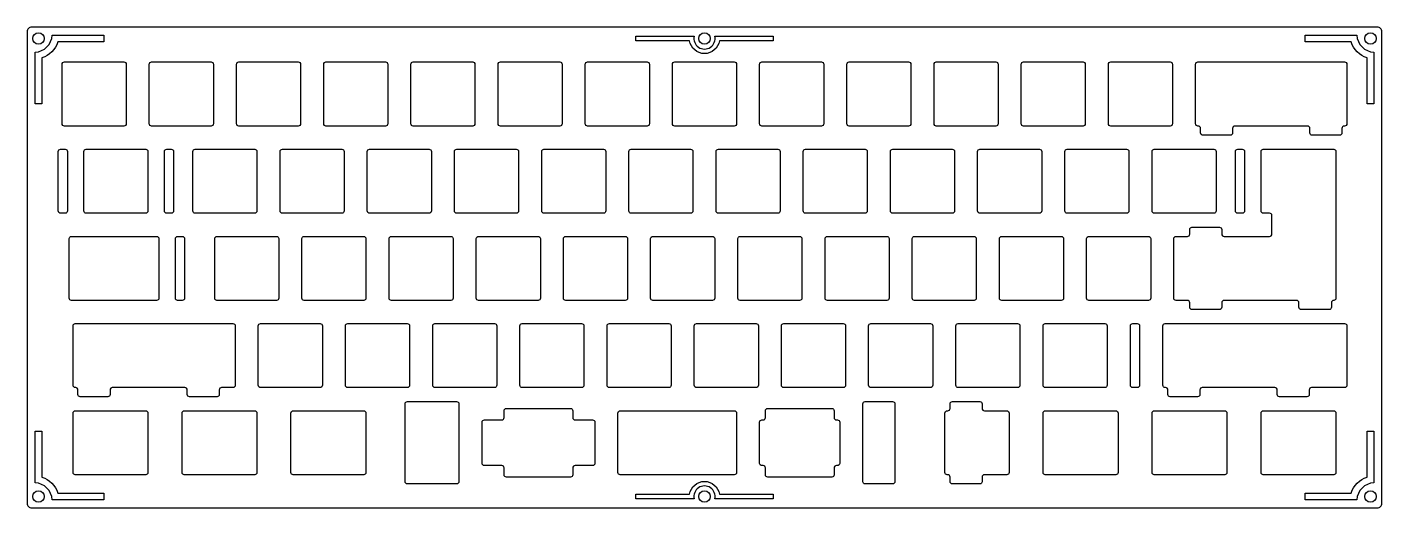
# Model space of a CAD drawing. Header units: millimetres. Extents: x -1 to 295, y -105 to 0.
import ezdxf

# ---------------------------------------------------------------- set-up
doc = ezdxf.new("R2010")
doc.units = ezdxf.units.MM

msp = doc.modelspace()

# ---------------------------------------------------------------- linework, layer by layer
for points in [[(295, -1, 0.4142135624), (294, 0), (0, 0, 0.4142135624), (-1, -1), (-1, -104.056, 0.4142135624), (0, -105.056), (294, -105.056, 0.4142135624), (295, -104.056)], [(2.25, -6.723995), (2.25, -16.75), (0.75, -16.75), (0.75, -5.5, 0.3790895101), (4.5, -1.75), (15.75, -1.75), (15.75, -3.25), (5.723995, -3.25, -0.2357258629)], [(162, -3), (150.25, -3, -0.8579189568), (143.75, -3), (132, -3), (132, -2), (144.75, -2, 1.2466160508), (149.25, -2), (162, -2)], [(288.276005, -3.25), (278.25, -3.25), (278.25, -1.75), (289.5, -1.75, 0.3790895101), (293.25, -5.5), (293.25, -16.75), (291.75, -16.75), (291.75, -6.723995, -0.2357258629)], [(7.15, -7.624), (20.15, -7.624, -0.4142135624), (20.65, -8.124), (20.65, -21.124, -0.4142135624), (20.15, -21.624), (7.15, -21.624, -0.4142135624), (6.65, -21.124), (6.65, -8.124, -0.4142135624)], [(26.2, -7.624), (39.2, -7.624, -0.4142135624), (39.7, -8.124), (39.7, -21.124, -0.4142135624), (39.2, -21.624), (26.2, -21.624, -0.4142135624), (25.7, -21.124), (25.7, -8.124, -0.4142135624)], [(45.25, -7.624), (58.25, -7.624, -0.4142135624), (58.75, -8.124), (58.75, -21.124, -0.4142135624), (58.25, -21.624), (45.25, -21.624, -0.4142135624), (44.75, -21.124), (44.75, -8.124, -0.4142135624)], [(64.3, -7.624), (77.3, -7.624, -0.4142135624), (77.8, -8.124), (77.8, -21.124, -0.4142135624), (77.3, -21.624), (64.3, -21.624, -0.4142135624), (63.8, -21.124), (63.8, -8.124, -0.4142135624)], [(83.35, -7.624), (96.35, -7.624, -0.4142135624), (96.85, -8.124), (96.85, -21.124, -0.4142135624), (96.35, -21.624), (83.35, -21.624, -0.4142135624), (82.85, -21.124), (82.85, -8.124, -0.4142135624)], [(102.4, -7.624), (115.4, -7.624, -0.4142135624), (115.9, -8.124), (115.9, -21.124, -0.4142135624), (115.4, -21.624), (102.4, -21.624, -0.4142135624), (101.9, -21.124), (101.9, -8.124, -0.4142135624)], [(121.45, -7.624), (134.45, -7.624, -0.4142135624), (134.95, -8.124), (134.95, -21.124, -0.4142135624), (134.45, -21.624), (121.45, -21.624, -0.4142135624), (120.95, -21.124), (120.95, -8.124, -0.4142135624)], [(140.5, -7.624), (153.5, -7.624, -0.4142135624), (154, -8.124), (154, -21.124, -0.4142135624), (153.5, -21.624), (140.5, -21.624, -0.4142135624), (140, -21.124), (140, -8.124, -0.4142135624)], [(159.55, -7.624), (172.55, -7.624, -0.4142135624), (173.05, -8.124), (173.05, -21.124, -0.4142135624), (172.55, -21.624), (159.55, -21.624, -0.4142135624), (159.05, -21.124), (159.05, -8.124, -0.4142135624)], [(178.6, -7.624), (191.6, -7.624, -0.4142135624), (192.1, -8.124), (192.1, -21.124, -0.4142135624), (191.6, -21.624), (178.6, -21.624, -0.4142135624), (178.1, -21.124), (178.1, -8.124, -0.4142135624)], [(197.65, -7.624), (210.65, -7.624, -0.4142135624), (211.15, -8.124), (211.15, -21.124, -0.4142135624), (210.65, -21.624), (197.65, -21.624, -0.4142135624), (197.15, -21.124), (197.15, -8.124, -0.4142135624)], [(216.7, -7.624), (229.7, -7.624, -0.4142135624), (230.2, -8.124), (230.2, -21.124, -0.4142135624), (229.7, -21.624), (216.7, -21.624, -0.4142135624), (216.2, -21.124), (216.2, -8.124, -0.4142135624)], [(235.75, -7.624), (248.75, -7.624, -0.4142135624), (249.25, -8.124), (249.25, -21.124, -0.4142135624), (248.75, -21.624), (235.75, -21.624, -0.4142135624), (235.25, -21.124), (235.25, -8.124, -0.4142135624)], [(286.85, -21.624), (286.763, -21.624, 0.4142135624), (286.263, -22.124), (286.263, -23.124, -0.4142135624), (285.763, -23.624), (279.763, -23.624, -0.4142135624), (279.263, -23.124), (279.263, -22.124, 0.4142135624), (278.763, -21.624), (262.887, -21.624, 0.4142135624), (262.387, -22.124), (262.387, -23.124, -0.4142135624), (261.887, -23.624), (255.887, -23.624, -0.4142135624), (255.387, -23.124), (255.387, -22.124, 0.4142135624), (254.887, -21.624), (254.8, -21.624, -0.4142135624), (254.3, -21.124), (254.3, -8.124, -0.4142135624), (254.8, -7.624), (286.85, -7.624, -0.4142135624), (287.35, -8.124), (287.35, -21.124, -0.4142135624)], [(6.3125, -26.674), (7.3125, -26.674, -0.4142135624), (7.8125, -27.174), (7.8125, -40.174, -0.4142135624), (7.3125, -40.674), (6.3125, -40.674, -0.4142135624), (5.8125, -40.174), (5.8125, -27.174, -0.4142135624)], [(11.9125, -26.674), (24.9125, -26.674, -0.4142135624), (25.4125, -27.174), (25.4125, -40.174, -0.4142135624), (24.9125, -40.674), (11.9125, -40.674, -0.4142135624), (11.4125, -40.174), (11.4125, -27.174, -0.4142135624)], [(29.5125, -26.674), (30.5125, -26.674, -0.4142135624), (31.0125, -27.174), (31.0125, -40.174, -0.4142135624), (30.5125, -40.674), (29.5125, -40.674, -0.4142135624), (29.0125, -40.174), (29.0125, -27.174, -0.4142135624)], [(35.725, -26.674), (48.725, -26.674, -0.4142135624), (49.225, -27.174), (49.225, -40.174, -0.4142135624), (48.725, -40.674), (35.725, -40.674, -0.4142135624), (35.225, -40.174), (35.225, -27.174, -0.4142135624)], [(54.775, -26.674), (67.775, -26.674, -0.4142135624), (68.275, -27.174), (68.275, -40.174, -0.4142135624), (67.775, -40.674), (54.775, -40.674, -0.4142135624), (54.275, -40.174), (54.275, -27.174, -0.4142135624)], [(73.825, -26.674), (86.825, -26.674, -0.4142135624), (87.325, -27.174), (87.325, -40.174, -0.4142135624), (86.825, -40.674), (73.825, -40.674, -0.4142135624), (73.325, -40.174), (73.325, -27.174, -0.4142135624)], [(92.875, -26.674), (105.875, -26.674, -0.4142135624), (106.375, -27.174), (106.375, -40.174, -0.4142135624), (105.875, -40.674), (92.875, -40.674, -0.4142135624), (92.375, -40.174), (92.375, -27.174, -0.4142135624)], [(111.925, -26.674), (124.925, -26.674, -0.4142135624), (125.425, -27.174), (125.425, -40.174, -0.4142135624), (124.925, -40.674), (111.925, -40.674, -0.4142135624), (111.425, -40.174), (111.425, -27.174, -0.4142135624)], [(130.975, -26.674), (143.975, -26.674, -0.4142135624), (144.475, -27.174), (144.475, -40.174, -0.4142135624), (143.975, -40.674), (130.975, -40.674, -0.4142135624), (130.475, -40.174), (130.475, -27.174, -0.4142135624)], [(150.025, -26.674), (163.025, -26.674, -0.4142135624), (163.525, -27.174), (163.525, -40.174, -0.4142135624), (163.025, -40.674), (150.025, -40.674, -0.4142135624), (149.525, -40.174), (149.525, -27.174, -0.4142135624)], [(169.075, -26.674), (182.075, -26.674, -0.4142135624), (182.575, -27.174), (182.575, -40.174, -0.4142135624), (182.075, -40.674), (169.075, -40.674, -0.4142135624), (168.575, -40.174), (168.575, -27.174, -0.4142135624)], [(188.125, -26.674), (201.125, -26.674, -0.4142135624), (201.625, -27.174), (201.625, -40.174, -0.4142135624), (201.125, -40.674), (188.125, -40.674, -0.4142135624), (187.625, -40.174), (187.625, -27.174, -0.4142135624)], [(207.175, -26.674), (220.175, -26.674, -0.4142135624), (220.675, -27.174), (220.675, -40.174, -0.4142135624), (220.175, -40.674), (207.175, -40.674, -0.4142135624), (206.675, -40.174), (206.675, -27.174, -0.4142135624)], [(226.225, -26.674), (239.225, -26.674, -0.4142135624), (239.725, -27.174), (239.725, -40.174, -0.4142135624), (239.225, -40.674), (226.225, -40.674, -0.4142135624), (225.725, -40.174), (225.725, -27.174, -0.4142135624)], [(245.275, -26.674), (258.275, -26.674, -0.4142135624), (258.775, -27.174), (258.775, -40.174, -0.4142135624), (258.275, -40.674), (245.275, -40.674, -0.4142135624), (244.775, -40.174), (244.775, -27.174, -0.4142135624)], [(250.0375, -45.724), (252.50575, -45.724, 0.4142135624), (253.00575, -45.224), (253.00575, -44.224, -0.4142135624), (253.50575, -43.724), (259.50575, -43.724, -0.4142135624), (260.00575, -44.224), (260.00575, -45.224, 0.4142135624), (260.50575, -45.724), (270.46875, -45.724, 0.4142135624), (270.96875, -45.224), (270.96875, -41.174, 0.4142135624), (270.46875, -40.674), (269.0875, -40.674, -0.4142135624), (268.5875, -40.174), (268.5875, -27.174, -0.4142135624), (269.0875, -26.674), (284.46875, -26.674, -0.4142135624), (284.96875, -27.174), (284.96875, -59.224, -0.4142135624), (284.46875, -59.724, 0.4142135624), (283.96875, -60.224), (283.96875, -61.224, -0.4142135624), (283.46875, -61.724), (277.38175, -61.724, -0.4142135624), (276.88175, -61.224), (276.88175, -60.224, 0.4142135624), (276.38175, -59.724), (260.50575, -59.724, 0.4142135624), (260.00575, -60.224), (260.00575, -61.224, -0.4142135624), (259.50575, -61.724), (253.50575, -61.724, -0.4142135624), (253.00575, -61.224), (253.00575, -60.224, 0.4142135624), (252.50575, -59.724), (250.0375, -59.724, -0.4142135624), (249.5375, -59.224), (249.5375, -46.224, -0.4142135624)], [(263.4875, -26.674), (264.4875, -26.674, -0.4142135624), (264.9875, -27.174), (264.9875, -40.174, -0.4142135624), (264.4875, -40.674), (263.4875, -40.674, -0.4142135624), (262.9875, -40.174), (262.9875, -27.174, -0.4142135624)], [(27.79375, -59.224, -0.4142135624), (27.29375, -59.724), (8.69375, -59.724, -0.4142135624), (8.19375, -59.224), (8.19375, -46.224, -0.4142135624), (8.69375, -45.724), (27.29375, -45.724, -0.4142135624), (27.79375, -46.224)], [(31.89375, -45.724), (32.89375, -45.724, -0.4142135624), (33.39375, -46.224), (33.39375, -59.224, -0.4142135624), (32.89375, -59.724), (31.89375, -59.724, -0.4142135624), (31.39375, -59.224), (31.39375, -46.224, -0.4142135624)], [(40.4875, -45.724), (53.4875, -45.724, -0.4142135624), (53.9875, -46.224), (53.9875, -59.224, -0.4142135624), (53.4875, -59.724), (40.4875, -59.724, -0.4142135624), (39.9875, -59.224), (39.9875, -46.224, -0.4142135624)], [(59.5375, -45.724), (72.5375, -45.724, -0.4142135624), (73.0375, -46.224), (73.0375, -59.224, -0.4142135624), (72.5375, -59.724), (59.5375, -59.724, -0.4142135624), (59.0375, -59.224), (59.0375, -46.224, -0.4142135624)], [(78.5875, -45.724), (91.5875, -45.724, -0.4142135624), (92.0875, -46.224), (92.0875, -59.224, -0.4142135624), (91.5875, -59.724), (78.5875, -59.724, -0.4142135624), (78.0875, -59.224), (78.0875, -46.224, -0.4142135624)], [(97.6375, -45.724), (110.6375, -45.724, -0.4142135624), (111.1375, -46.224), (111.1375, -59.224, -0.4142135624), (110.6375, -59.724), (97.6375, -59.724, -0.4142135624), (97.1375, -59.224), (97.1375, -46.224, -0.4142135624)], [(116.6875, -45.724), (129.6875, -45.724, -0.4142135624), (130.1875, -46.224), (130.1875, -59.224, -0.4142135624), (129.6875, -59.724), (116.6875, -59.724, -0.4142135624), (116.1875, -59.224), (116.1875, -46.224, -0.4142135624)], [(135.7375, -45.724), (148.7375, -45.724, -0.4142135624), (149.2375, -46.224), (149.2375, -59.224, -0.4142135624), (148.7375, -59.724), (135.7375, -59.724, -0.4142135624), (135.2375, -59.224), (135.2375, -46.224, -0.4142135624)], [(154.7875, -45.724), (167.7875, -45.724, -0.4142135624), (168.2875, -46.224), (168.2875, -59.224, -0.4142135624), (167.7875, -59.724), (154.7875, -59.724, -0.4142135624), (154.2875, -59.224), (154.2875, -46.224, -0.4142135624)], [(173.8375, -45.724), (186.8375, -45.724, -0.4142135624), (187.3375, -46.224), (187.3375, -59.224, -0.4142135624), (186.8375, -59.724), (173.8375, -59.724, -0.4142135624), (173.3375, -59.224), (173.3375, -46.224, -0.4142135624)], [(192.8875, -45.724), (205.8875, -45.724, -0.4142135624), (206.3875, -46.224), (206.3875, -59.224, -0.4142135624), (205.8875, -59.724), (192.8875, -59.724, -0.4142135624), (192.3875, -59.224), (192.3875, -46.224, -0.4142135624)], [(211.9375, -45.724), (224.9375, -45.724, -0.4142135624), (225.4375, -46.224), (225.4375, -59.224, -0.4142135624), (224.9375, -59.724), (211.9375, -59.724, -0.4142135624), (211.4375, -59.224), (211.4375, -46.224, -0.4142135624)], [(230.9875, -45.724), (243.9875, -45.724, -0.4142135624), (244.4875, -46.224), (244.4875, -59.224, -0.4142135624), (243.9875, -59.724), (230.9875, -59.724, -0.4142135624), (230.4875, -59.224), (230.4875, -46.224, -0.4142135624)], [(43.9625, -78.774), (41.49425, -78.774, 0.4142135624), (40.99425, -79.274), (40.99425, -80.274, -0.4142135624), (40.49425, -80.774), (34.49425, -80.774, -0.4142135624), (33.99425, -80.274), (33.99425, -79.274, 0.4142135624), (33.49425, -78.774), (17.61825, -78.774, 0.4142135624), (17.11825, -79.274), (17.11825, -80.274, -0.4142135624), (16.61825, -80.774), (10.61825, -80.774, -0.4142135624), (10.11825, -80.274), (10.11825, -79.274, 0.4142135624), (9.61825, -78.774), (9.53125, -78.774, -0.4142135624), (9.03125, -78.274), (9.03125, -65.274, -0.4142135624), (9.53125, -64.774), (43.9625, -64.774, -0.4142135624), (44.4625, -65.274), (44.4625, -78.274, -0.4142135624)], [(50.0125, -64.774), (63.0125, -64.774, -0.4142135624), (63.5125, -65.274), (63.5125, -78.274, -0.4142135624), (63.0125, -78.774), (50.0125, -78.774, -0.4142135624), (49.5125, -78.274), (49.5125, -65.274, -0.4142135624)], [(69.0625, -64.774), (82.0625, -64.774, -0.4142135624), (82.5625, -65.274), (82.5625, -78.274, -0.4142135624), (82.0625, -78.774), (69.0625, -78.774, -0.4142135624), (68.5625, -78.274), (68.5625, -65.274, -0.4142135624)], [(88.1125, -64.774), (101.1125, -64.774, -0.4142135624), (101.6125, -65.274), (101.6125, -78.274, -0.4142135624), (101.1125, -78.774), (88.1125, -78.774, -0.4142135624), (87.6125, -78.274), (87.6125, -65.274, -0.4142135624)], [(107.1625, -64.774), (120.1625, -64.774, -0.4142135624), (120.6625, -65.274), (120.6625, -78.274, -0.4142135624), (120.1625, -78.774), (107.1625, -78.774, -0.4142135624), (106.6625, -78.274), (106.6625, -65.274, -0.4142135624)], [(126.2125, -64.774), (139.2125, -64.774, -0.4142135624), (139.7125, -65.274), (139.7125, -78.274, -0.4142135624), (139.2125, -78.774), (126.2125, -78.774, -0.4142135624), (125.7125, -78.274), (125.7125, -65.274, -0.4142135624)], [(145.2625, -64.774), (158.2625, -64.774, -0.4142135624), (158.7625, -65.274), (158.7625, -78.274, -0.4142135624), (158.2625, -78.774), (145.2625, -78.774, -0.4142135624), (144.7625, -78.274), (144.7625, -65.274, -0.4142135624)], [(164.3125, -64.774), (177.3125, -64.774, -0.4142135624), (177.8125, -65.274), (177.8125, -78.274, -0.4142135624), (177.3125, -78.774), (164.3125, -78.774, -0.4142135624), (163.8125, -78.274), (163.8125, -65.274, -0.4142135624)], [(183.3625, -64.774), (196.3625, -64.774, -0.4142135624), (196.8625, -65.274), (196.8625, -78.274, -0.4142135624), (196.3625, -78.774), (183.3625, -78.774, -0.4142135624), (182.8625, -78.274), (182.8625, -65.274, -0.4142135624)], [(202.4125, -64.774), (215.4125, -64.774, -0.4142135624), (215.9125, -65.274), (215.9125, -78.274, -0.4142135624), (215.4125, -78.774), (202.4125, -78.774, -0.4142135624), (201.9125, -78.274), (201.9125, -65.274, -0.4142135624)], [(221.4625, -64.774), (234.4625, -64.774, -0.4142135624), (234.9625, -65.274), (234.9625, -78.274, -0.4142135624), (234.4625, -78.774), (221.4625, -78.774, -0.4142135624), (220.9625, -78.274), (220.9625, -65.274, -0.4142135624)], [(240.55925, -78.774, -0.4142135624), (240.05925, -78.274), (240.05925, -65.274, -0.4142135624), (240.55925, -64.774), (241.55925, -64.774, -0.4142135624), (242.05925, -65.274), (242.05925, -78.274, -0.4142135624), (241.55925, -78.774)], [(272.11925, -80.274), (272.11925, -79.274, 0.4142135624), (271.61925, -78.774), (255.74325, -78.774, 0.4142135624), (255.24325, -79.274), (255.24325, -80.274, -0.4142135624), (254.74325, -80.774), (248.74325, -80.774, -0.4142135624), (248.24325, -80.274), (248.24325, -79.274, 0.4142135624), (247.74325, -78.774), (247.65625, -78.774, -0.4142135624), (247.15625, -78.274), (247.15625, -65.274, -0.4142135624), (247.65625, -64.774), (286.85, -64.774, -0.4142135624), (287.35, -65.274), (287.35, -78.274, -0.4142135624), (286.85, -78.774), (279.61925, -78.774, 0.4142135624), (279.11925, -79.274), (279.11925, -80.274, -0.4142135624), (278.61925, -80.774), (272.61925, -80.774, -0.4142135624)], [(82.09375, -99.824, -0.4142135624), (81.59375, -99.324), (81.59375, -82.324, -0.4142135624), (82.09375, -81.824), (92.85, -81.824, -0.4142135624), (93.35, -82.324), (93.35, -99.324, -0.4142135624), (92.85, -99.824)], [(182.09375, -99.824, -0.4142135624), (181.59375, -99.324), (181.59375, -82.324, -0.4142135624), (182.09375, -81.824), (188.09375, -81.824, -0.4142135624), (188.59375, -82.324), (188.59375, -99.324, -0.4142135624), (188.09375, -99.824)], [(207.65, -82.324), (207.65, -83.324, 0.4142135624), (208.15, -83.824), (213.03125, -83.824, -0.4142135624), (213.53125, -84.324), (213.53125, -97.324, -0.4142135624), (213.03125, -97.824), (208.15, -97.824, 0.4142135624), (207.65, -98.324), (207.65, -99.324, -0.4142135624), (207.15, -99.824), (201.15, -99.824, -0.4142135624), (200.65, -99.324), (200.65, -98.324, 0.4142135624), (200.15, -97.824), (200.03125, -97.824, -0.4142135624), (199.53125, -97.324), (199.53125, -84.324, -0.4142135624), (200.03125, -83.824), (200.15, -83.824, 0.4142135624), (200.65, -83.324), (200.65, -82.324, -0.4142135624), (201.15, -81.824), (207.15, -81.824, -0.4142135624)], [(25.4125, -97.324, -0.4142135624), (24.9125, -97.824), (9.53125, -97.824, -0.4142135624), (9.03125, -97.324), (9.03125, -84.324, -0.4142135624), (9.53125, -83.824), (24.9125, -83.824, -0.4142135624), (25.4125, -84.324)], [(49.225, -97.324, -0.4142135624), (48.725, -97.824), (33.34375, -97.824, -0.4142135624), (32.84375, -97.324), (32.84375, -84.324, -0.4142135624), (33.34375, -83.824), (48.725, -83.824, -0.4142135624), (49.225, -84.324)], [(73.0375, -97.324, -0.4142135624), (72.5375, -97.824), (57.15625, -97.824, -0.4142135624), (56.65625, -97.324), (56.65625, -84.324, -0.4142135624), (57.15625, -83.824), (72.5375, -83.824, -0.4142135624), (73.0375, -84.324)], [(103.221875, -96.324, 0.4142135624), (102.721875, -95.824), (98.9, -95.824, -0.4142135624), (98.4, -95.324), (98.4, -86.324, -0.4142135624), (98.9, -85.824), (102.721875, -85.824, 0.4142135624), (103.221875, -85.324), (103.221875, -83.824, -0.4142135624), (103.721875, -83.324), (117.721875, -83.324, -0.4142135624), (118.221875, -83.824), (118.221875, -85.324, 0.4142135624), (118.721875, -85.824), (122.54375, -85.824, -0.4142135624), (123.04375, -86.324), (123.04375, -95.324, -0.4142135624), (122.54375, -95.824), (118.721875, -95.824, 0.4142135624), (118.221875, -96.324), (118.221875, -97.824, -0.4142135624), (117.721875, -98.324), (103.721875, -98.324, -0.4142135624), (103.221875, -97.824)], [(154, -97.324, -0.4142135624), (153.5, -97.824), (128.59375, -97.824, -0.4142135624), (128.09375, -97.324), (128.09375, -84.324, -0.4142135624), (128.59375, -83.824), (153.5, -83.824, -0.4142135624), (154, -84.324)], [(160.321667, -96.324, 0.4142135624), (159.821667, -95.824), (159.55, -95.824, -0.4142135624), (159.05, -95.324), (159.05, -86.324, -0.4142135624), (159.55, -85.824), (159.821667, -85.824, 0.4142135624), (160.321667, -85.324), (160.321667, -83.824, -0.4142135624), (160.821667, -83.324), (174.821667, -83.324, -0.4142135624), (175.321667, -83.824), (175.321667, -85.324, 0.4142135624), (175.821667, -85.824), (176.04375, -85.824, -0.4142135624), (176.54375, -86.324), (176.54375, -95.324, -0.4142135624), (176.04375, -95.824), (175.821667, -95.824, 0.4142135624), (175.321667, -96.324), (175.321667, -97.824, -0.4142135624), (174.821667, -98.324), (160.821667, -98.324, -0.4142135624), (160.321667, -97.824)], [(237.34375, -97.324, -0.4142135624), (236.84375, -97.824), (221.4625, -97.824, -0.4142135624), (220.9625, -97.324), (220.9625, -84.324, -0.4142135624), (221.4625, -83.824), (236.84375, -83.824, -0.4142135624), (237.34375, -84.324)], [(261.15625, -97.324, -0.4142135624), (260.65625, -97.824), (245.275, -97.824, -0.4142135624), (244.775, -97.324), (244.775, -84.324, -0.4142135624), (245.275, -83.824), (260.65625, -83.824, -0.4142135624), (261.15625, -84.324)], [(284.96875, -97.324, -0.4142135624), (284.46875, -97.824), (269.0875, -97.824, -0.4142135624), (268.5875, -97.324), (268.5875, -84.324, -0.4142135624), (269.0875, -83.824), (284.46875, -83.824, -0.4142135624), (284.96875, -84.324)], [(15.75, -103.306), (4.5, -103.306, 0.3790895101), (0.75, -99.556), (0.75, -88.306), (2.25, -88.306), (2.25, -98.332005, -0.2357258629), (5.723995, -101.806), (15.75, -101.806)], [(293.25, -88.306), (293.25, -99.556, 0.3790895101), (289.5, -103.306), (278.25, -103.306), (278.25, -101.806), (288.276005, -101.806, -0.2357258629), (291.75, -98.332005), (291.75, -88.306)], [(144.75, -103.056), (132, -103.056), (132, -102.056), (143.75, -102.056, -0.8579189568), (150.25, -102.056), (162, -102.056), (162, -103.056), (149.25, -103.056, 1.2466160508)]]:
    msp.add_lwpolyline(points, format="xyb", close=True)
for centre in [(1.5, -2.5), (147, -2.5), (292.5, -2.5), (1.5, -102.556), (147, -102.556), (292.5, -102.556)]:
    msp.add_circle(centre, 1.25)

doc.saveas('drawing.dxf')
